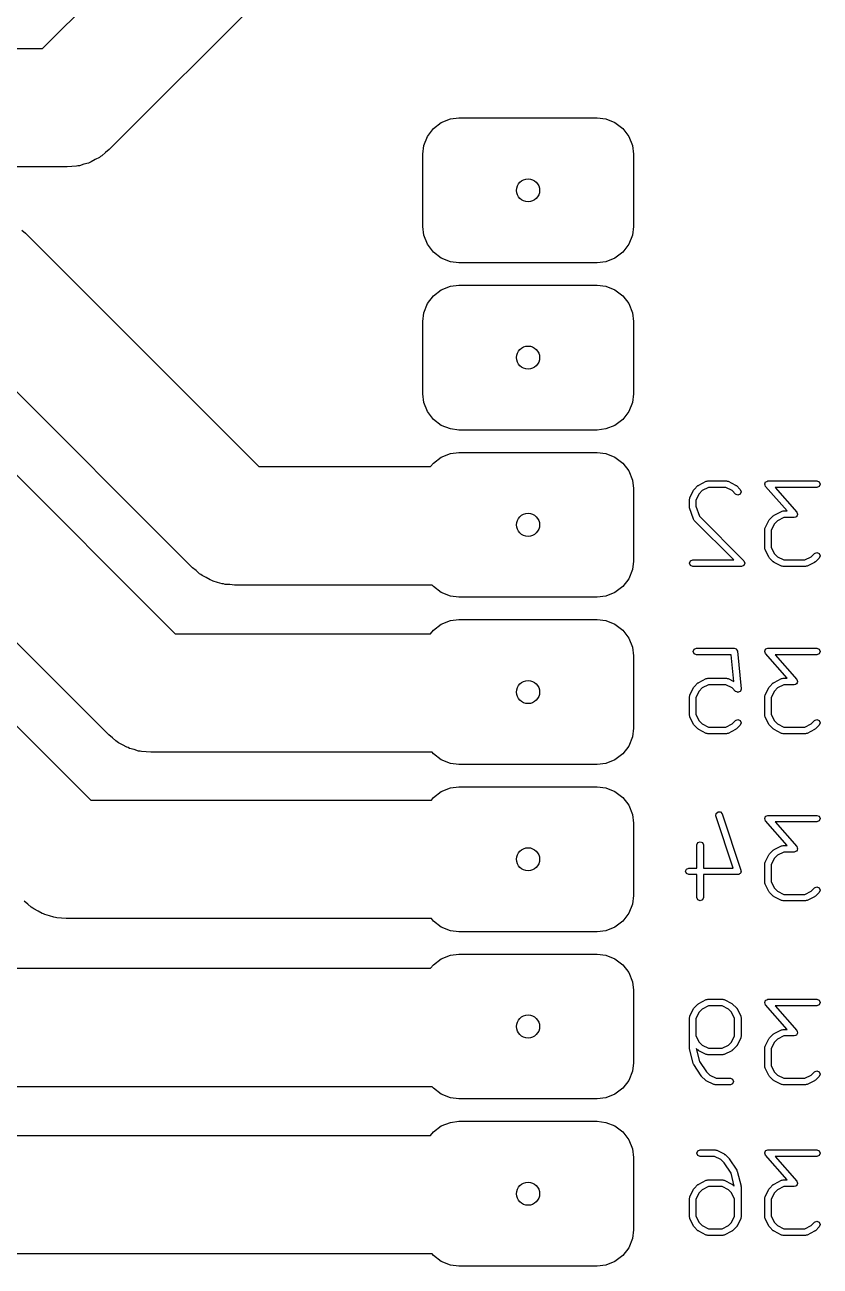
# Model space of a CAD drawing. Extents: x 3.77 to 7.14, y -5.39 to -1.99.
# Drawn here: x 6.625 to 7.1, y -4.018 to -3.275 of the extents above; entities that cross this region are included whole.
import ezdxf

# ---------------------------------------------------------------- set-up
doc = ezdxf.new("R2010")
doc.units = 0
doc.header["$MEASUREMENT"] = 0
doc.layers.add('BLACK', color=7, linetype='CONTINUOUS')

msp = doc.modelspace()

# ---------------------------------------------------------------- linework, layer by layer
at = {"layer": 'BLACK', "linetype": 'CONTINUOUS'}
for p, q in [((6.63532, -3.28957), (6.81825, -3.10664)), ((6.85798, -3.16713), (6.67505, -3.35005)), ((6.30781, -3.28957), (6.63532, -3.28957)), ((6.87364, -3.33388), (6.87913, -3.33172)), ((6.87913, -3.33172), (6.88425, -3.3311)), ((6.88425, -3.3311), (6.96693, -3.3311)), ((6.96693, -3.3311), (6.97206, -3.33172)), ((6.97206, -3.33172), (6.97754, -3.33388)), ((6.86538, -3.34214), (6.86894, -3.33744)), ((6.86894, -3.33744), (6.87364, -3.33388)), ((6.97754, -3.33388), (6.98224, -3.33744)), ((6.98224, -3.33744), (6.9858, -3.34214)), ((6.8626, -3.35276), (6.86321, -3.34763)), ((6.86321, -3.34763), (6.86538, -3.34214)), ((6.9858, -3.34214), (6.98797, -3.34763)), ((6.98797, -3.34763), (6.98858, -3.35276)), ((6.6693, -3.35472), (6.66682, -3.35598)), ((6.67002, -3.35413), (6.6693, -3.35472)), ((6.67083, -3.35367), (6.67002, -3.35413)), ((6.67289, -3.35181), (6.67083, -3.35367)), ((6.67505, -3.35005), (6.67289, -3.35181)), ((6.8626, -3.39606), (6.8626, -3.35276)), ((6.98858, -3.35276), (6.98858, -3.39606)), ((6.65, -3.36043), (6.30781, -3.36043)), ((6.65277, -3.36014), (6.65, -3.36043)), ((6.65554, -3.36), (6.65277, -3.36014)), ((6.65644, -3.35976), (6.65554, -3.36)), ((6.65737, -3.35966), (6.65644, -3.35976)), ((6.66001, -3.3588), (6.65737, -3.35966)), ((6.6627, -3.35808), (6.66001, -3.3588)), ((6.66353, -3.35766), (6.6627, -3.35808)), ((6.66441, -3.35737), (6.66353, -3.35766)), ((6.66682, -3.35598), (6.66441, -3.35737)), ((6.62289, -3.39819), (6.62505, -3.39995)), ((6.86321, -3.40119), (6.8626, -3.39606)), ((6.98858, -3.39606), (6.98797, -3.40119)), ((6.62505, -3.39995), (6.76468, -3.53957)), ((6.86538, -3.40668), (6.86321, -3.40119)), ((6.86894, -3.41137), (6.86538, -3.40668)), ((6.9858, -3.40668), (6.98224, -3.41137)), ((6.98797, -3.40119), (6.9858, -3.40668)), ((6.87364, -3.41494), (6.86894, -3.41137)), ((6.98224, -3.41137), (6.97754, -3.41494)), ((6.87913, -3.4171), (6.87364, -3.41494)), ((6.88425, -3.41772), (6.87913, -3.4171)), ((6.96693, -3.41772), (6.88425, -3.41772)), ((6.97206, -3.4171), (6.96693, -3.41772)), ((6.97754, -3.41494), (6.97206, -3.4171)), ((6.86894, -3.43744), (6.87364, -3.43388)), ((6.87364, -3.43388), (6.87913, -3.43172)), ((6.87913, -3.43172), (6.88425, -3.4311)), ((6.88425, -3.4311), (6.96693, -3.4311)), ((6.96693, -3.4311), (6.97206, -3.43172)), ((6.97206, -3.43172), (6.97754, -3.43388)), ((6.97754, -3.43388), (6.98224, -3.43744)), ((6.86321, -3.44763), (6.86538, -3.44214)), ((6.86538, -3.44214), (6.86894, -3.43744)), ((6.98224, -3.43744), (6.9858, -3.44214)), ((6.9858, -3.44214), (6.98797, -3.44763)), ((6.8626, -3.45276), (6.86321, -3.44763)), ((6.98797, -3.44763), (6.98858, -3.45276)), ((6.8626, -3.49606), (6.8626, -3.45276)), ((6.98858, -3.45276), (6.98858, -3.49606)), ((6.72495, -3.60005), (6.58532, -3.46043)), ((6.86321, -3.50119), (6.8626, -3.49606)), ((6.98858, -3.49606), (6.98797, -3.50119)), ((6.57505, -3.49995), (6.71468, -3.63957)), ((6.86538, -3.50668), (6.86321, -3.50119)), ((6.98797, -3.50119), (6.9858, -3.50668)), ((6.86894, -3.51137), (6.86538, -3.50668)), ((6.9858, -3.50668), (6.98224, -3.51137)), ((6.87364, -3.51494), (6.86894, -3.51137)), ((6.87913, -3.5171), (6.87364, -3.51494)), ((6.88425, -3.51772), (6.87913, -3.5171)), ((6.96693, -3.51772), (6.88425, -3.51772)), ((6.97206, -3.5171), (6.96693, -3.51772)), ((6.97754, -3.51494), (6.97206, -3.5171)), ((6.98224, -3.51137), (6.97754, -3.51494)), ((6.87364, -3.53388), (6.87913, -3.53172)), ((6.87913, -3.53172), (6.88425, -3.5311)), ((6.88425, -3.5311), (6.96693, -3.5311)), ((6.96693, -3.5311), (6.97206, -3.53172)), ((6.97206, -3.53172), (6.97754, -3.53388)), ((6.76468, -3.53957), (6.86733, -3.53957)), ((6.86733, -3.53957), (6.86894, -3.53744)), ((6.86894, -3.53744), (6.87364, -3.53388)), ((6.97754, -3.53388), (6.98224, -3.53744)), ((6.98224, -3.53744), (6.9858, -3.54214)), ((6.9858, -3.54214), (6.98797, -3.54763)), ((6.98797, -3.54763), (6.98858, -3.55276)), ((7.03258, -3.54832), (7.033, -3.54814)), ((7.033, -3.54814), (7.04425, -3.54814)), ((7.04425, -3.54814), (7.04468, -3.54832)), ((7.06836, -3.54841), (7.069, -3.54814)), ((7.069, -3.54814), (7.09825, -3.54814)), ((7.09825, -3.54814), (7.09964, -3.54872)), ((6.98858, -3.55276), (6.98858, -3.59606)), ((7.02224, -3.55823), (7.02449, -3.55373)), ((7.02449, -3.55373), (7.02474, -3.55352)), ((7.02474, -3.55352), (7.02486, -3.55322)), ((7.02486, -3.55322), (7.02711, -3.55097)), ((7.02711, -3.55097), (7.02741, -3.55085)), ((7.02741, -3.55085), (7.02762, -3.5506)), ((7.02762, -3.5506), (7.03212, -3.54835)), ((7.02967, -3.55398), (7.02787, -3.55578)), ((7.03347, -3.55208), (7.02967, -3.55398)), ((7.03212, -3.54835), (7.03258, -3.54832)), ((7.04379, -3.55208), (7.03347, -3.55208)), ((7.04759, -3.55398), (7.04379, -3.55208)), ((7.04468, -3.54832), (7.04513, -3.54835)), ((7.04513, -3.54835), (7.04963, -3.5506)), ((7.04961, -3.556), (7.04759, -3.55398)), ((7.04963, -3.5506), (7.04984, -3.55085)), ((7.04984, -3.55085), (7.05014, -3.55097)), ((7.05014, -3.55097), (7.05239, -3.55322)), ((7.05239, -3.55322), (7.05297, -3.55461)), ((7.05297, -3.55461), (7.05239, -3.556)), ((7.06703, -3.54998), (7.06734, -3.54936)), ((7.06706, -3.55005), (7.06703, -3.54998)), ((7.06703, -3.55011), (7.06706, -3.55005)), ((7.0673, -3.55075), (7.06703, -3.55011)), ((7.06752, -3.55141), (7.0673, -3.55075)), ((7.06734, -3.54936), (7.06761, -3.54872)), ((7.08041, -3.56614), (7.06752, -3.55141)), ((7.06761, -3.54872), (7.06767, -3.54869)), ((7.06767, -3.54869), (7.0677, -3.54863)), ((7.0677, -3.54863), (7.06836, -3.54841)), ((7.09825, -3.55208), (7.07334, -3.55208)), ((7.07334, -3.55208), (7.08623, -3.56681)), ((7.09964, -3.5515), (7.09825, -3.55208)), ((7.09964, -3.54872), (7.10021, -3.55011)), ((7.10021, -3.55011), (7.09964, -3.5515)), ((6.67495, -3.70005), (6.53532, -3.56043)), ((7.02204, -3.55911), (7.02221, -3.55869)), ((7.02204, -3.56361), (7.02204, -3.55911)), ((7.02221, -3.55869), (7.02224, -3.55823)), ((7.02787, -3.55578), (7.02597, -3.55958)), ((7.02597, -3.55958), (7.02597, -3.56329)), ((7.051, -3.55658), (7.04961, -3.556)), ((7.05239, -3.556), (7.051, -3.55658)), ((7.02216, -3.56391), (7.02204, -3.56361)), ((7.02214, -3.56423), (7.02216, -3.56391)), ((7.02439, -3.57098), (7.02214, -3.56423)), ((7.02597, -3.56329), (7.02797, -3.5693)), ((7.02797, -3.5693), (7.05464, -3.59596)), ((7.06986, -3.57122), (7.07211, -3.56897)), ((7.07211, -3.56897), (7.07241, -3.56884)), ((7.07241, -3.56884), (7.07262, -3.5686)), ((7.07262, -3.5686), (7.07712, -3.56635)), ((7.07846, -3.57008), (7.07466, -3.57198)), ((7.07712, -3.56635), (7.07757, -3.56632)), ((7.07757, -3.56632), (7.078, -3.56614)), ((7.078, -3.56614), (7.08041, -3.56614)), ((7.08475, -3.57008), (7.07846, -3.57008)), ((7.08539, -3.56981), (7.08475, -3.57008)), ((7.08604, -3.56959), (7.08539, -3.56981)), ((7.08607, -3.56953), (7.08604, -3.56959)), ((7.08614, -3.5695), (7.08607, -3.56953)), ((7.0864, -3.56886), (7.08614, -3.5695)), ((7.08623, -3.56681), (7.08645, -3.56747)), ((7.08671, -3.56824), (7.0864, -3.56886)), ((7.08645, -3.56747), (7.08672, -3.56811)), ((7.08672, -3.56811), (7.08669, -3.56817)), ((7.08669, -3.56817), (7.08671, -3.56824)), ((7.02469, -3.57133), (7.02439, -3.57098)), ((7.02486, -3.57175), (7.02469, -3.57133)), ((7.0485, -3.59539), (7.02486, -3.57175)), ((7.06703, -3.57711), (7.06721, -3.57669)), ((7.06703, -3.58836), (7.06703, -3.57711)), ((7.06721, -3.57669), (7.06724, -3.57623)), ((7.06724, -3.57623), (7.06949, -3.57173)), ((7.06949, -3.57173), (7.06973, -3.57152)), ((7.06973, -3.57152), (7.06986, -3.57122)), ((7.07287, -3.57378), (7.07097, -3.57757)), ((7.07097, -3.57757), (7.07097, -3.58789)), ((7.07466, -3.57198), (7.07287, -3.57378)), ((7.06721, -3.58878), (7.06703, -3.58836)), ((7.06724, -3.58924), (7.06721, -3.58878)), ((7.06949, -3.59374), (7.06724, -3.58924)), ((7.07097, -3.58789), (7.07287, -3.59169)), ((7.07287, -3.59169), (7.07466, -3.59349)), ((7.09483, -3.59349), (7.09685, -3.59147)), ((7.09685, -3.59147), (7.09825, -3.59089)), ((7.09825, -3.59089), (7.09964, -3.59147)), ((7.09964, -3.59147), (7.10021, -3.59286)), ((6.52505, -3.59995), (6.66409, -3.73898)), ((6.72711, -3.60181), (6.72495, -3.60005)), ((6.98858, -3.59606), (6.98797, -3.60119)), ((7.02204, -3.59736), (7.02261, -3.59596)), ((7.02261, -3.59875), (7.02204, -3.59736)), ((7.02261, -3.59596), (7.024, -3.59539)), ((7.024, -3.59933), (7.02261, -3.59875)), ((7.024, -3.59539), (7.0485, -3.59539)), ((7.05325, -3.59933), (7.024, -3.59933)), ((7.05464, -3.59875), (7.05325, -3.59933)), ((7.05464, -3.59596), (7.05522, -3.59736)), ((7.05522, -3.59736), (7.05464, -3.59875)), ((7.06973, -3.59395), (7.06949, -3.59374)), ((7.06986, -3.59425), (7.06973, -3.59395)), ((7.07211, -3.5965), (7.06986, -3.59425)), ((7.07241, -3.59662), (7.07211, -3.5965)), ((7.07262, -3.59687), (7.07241, -3.59662)), ((7.07712, -3.59912), (7.07262, -3.59687)), ((7.07466, -3.59349), (7.07846, -3.59539)), ((7.07757, -3.59915), (7.07712, -3.59912)), ((7.078, -3.59933), (7.07757, -3.59915)), ((7.0915, -3.59933), (7.078, -3.59933)), ((7.07846, -3.59539), (7.09103, -3.59539)), ((7.09103, -3.59539), (7.09483, -3.59349)), ((7.09192, -3.59915), (7.0915, -3.59933)), ((7.09238, -3.59912), (7.09192, -3.59915)), ((7.09688, -3.59687), (7.09238, -3.59912)), ((7.09709, -3.59662), (7.09688, -3.59687)), ((7.09739, -3.5965), (7.09709, -3.59662)), ((7.09964, -3.59425), (7.09739, -3.5965)), ((7.10021, -3.59286), (7.09964, -3.59425)), ((6.72917, -3.60367), (6.72711, -3.60181)), ((6.72998, -3.60413), (6.72917, -3.60367)), ((6.7307, -3.60472), (6.72998, -3.60413)), ((6.73318, -3.60598), (6.7307, -3.60472)), ((6.73559, -3.60737), (6.73318, -3.60598)), ((6.73647, -3.60766), (6.73559, -3.60737)), ((6.9858, -3.60668), (6.98224, -3.61137)), ((6.98797, -3.60119), (6.9858, -3.60668)), ((6.7373, -3.60808), (6.73647, -3.60766)), ((6.73999, -3.6088), (6.7373, -3.60808)), ((6.74263, -3.60966), (6.73999, -3.6088)), ((6.74356, -3.60976), (6.74263, -3.60966)), ((6.74446, -3.61), (6.74356, -3.60976)), ((6.74723, -3.61014), (6.74446, -3.61)), ((6.75, -3.61043), (6.74723, -3.61014)), ((6.86823, -3.61043), (6.75, -3.61043)), ((6.86894, -3.61137), (6.86823, -3.61043)), ((6.87364, -3.61494), (6.86894, -3.61137)), ((6.87913, -3.6171), (6.87364, -3.61494)), ((6.97754, -3.61494), (6.97206, -3.6171)), ((6.98224, -3.61137), (6.97754, -3.61494)), ((6.88425, -3.61772), (6.87913, -3.6171)), ((6.96693, -3.61772), (6.88425, -3.61772)), ((6.97206, -3.6171), (6.96693, -3.61772)), ((6.86894, -3.63744), (6.87364, -3.63388)), ((6.87364, -3.63388), (6.87913, -3.63172)), ((6.87913, -3.63172), (6.88425, -3.6311)), ((6.88425, -3.6311), (6.96693, -3.6311)), ((6.96693, -3.6311), (6.97206, -3.63172)), ((6.97206, -3.63172), (6.97754, -3.63388)), ((6.97754, -3.63388), (6.98224, -3.63744)), ((6.71468, -3.63957), (6.86733, -3.63957)), ((6.86733, -3.63957), (6.86894, -3.63744)), ((6.98224, -3.63744), (6.9858, -3.64214)), ((6.9858, -3.64214), (6.98797, -3.64763)), ((6.98797, -3.64763), (6.98858, -3.65276)), ((7.02429, -3.65011), (7.02486, -3.64872)), ((7.02486, -3.6515), (7.02429, -3.65011)), ((7.02486, -3.64872), (7.02625, -3.64814)), ((7.02625, -3.65208), (7.02486, -3.6515)), ((7.02625, -3.64814), (7.04875, -3.64814)), ((7.04697, -3.65208), (7.02625, -3.65208)), ((7.04857, -3.66807), (7.04697, -3.65208)), ((7.04875, -3.64814), (7.04936, -3.6484)), ((7.04936, -3.6484), (7.05, -3.64859)), ((7.05, -3.64859), (7.05005, -3.64868)), ((7.05005, -3.64868), (7.05014, -3.64872)), ((7.05014, -3.64872), (7.0504, -3.64933)), ((7.0504, -3.64933), (7.05071, -3.64992)), ((7.05071, -3.64992), (7.05296, -3.67241)), ((7.06703, -3.64998), (7.06734, -3.64936)), ((7.06706, -3.65005), (7.06703, -3.64998)), ((7.06703, -3.65011), (7.06706, -3.65005)), ((7.0673, -3.65075), (7.06703, -3.65011)), ((7.06752, -3.65141), (7.0673, -3.65075)), ((7.06734, -3.64936), (7.06761, -3.64872)), ((7.08041, -3.66614), (7.06752, -3.65141)), ((7.06761, -3.64872), (7.06767, -3.64869)), ((7.06767, -3.64869), (7.0677, -3.64863)), ((7.0677, -3.64863), (7.06836, -3.64841)), ((7.06836, -3.64841), (7.069, -3.64814)), ((7.069, -3.64814), (7.09825, -3.64814)), ((7.09825, -3.65208), (7.07334, -3.65208)), ((7.07334, -3.65208), (7.08623, -3.66681)), ((7.09825, -3.64814), (7.09964, -3.64872)), ((7.09964, -3.6515), (7.09825, -3.65208)), ((7.09964, -3.64872), (7.10021, -3.65011)), ((7.10021, -3.65011), (7.09964, -3.6515)), ((6.98858, -3.65276), (6.98858, -3.69606)), ((7.02762, -3.6686), (7.03212, -3.66635)), ((7.03212, -3.66635), (7.03258, -3.66632)), ((7.03258, -3.66632), (7.033, -3.66614)), ((7.033, -3.66614), (7.04425, -3.66614)), ((7.04425, -3.66614), (7.04468, -3.66632)), ((7.04468, -3.66632), (7.04513, -3.66635)), ((7.04513, -3.66635), (7.04857, -3.66807)), ((7.07262, -3.6686), (7.07712, -3.66635)), ((7.07712, -3.66635), (7.07757, -3.66632)), ((7.07757, -3.66632), (7.078, -3.66614)), ((7.078, -3.66614), (7.08041, -3.66614)), ((7.08623, -3.66681), (7.08645, -3.66747)), ((7.02224, -3.67623), (7.02449, -3.67173)), ((7.02449, -3.67173), (7.02474, -3.67152)), ((7.02474, -3.67152), (7.02486, -3.67122)), ((7.02486, -3.67122), (7.02711, -3.66897)), ((7.02787, -3.67378), (7.02597, -3.67757)), ((7.02711, -3.66897), (7.02741, -3.66884)), ((7.02741, -3.66884), (7.02762, -3.6686)), ((7.02967, -3.67198), (7.02787, -3.67378)), ((7.03347, -3.67008), (7.02967, -3.67198)), ((7.04379, -3.67008), (7.03347, -3.67008)), ((7.04759, -3.67198), (7.04379, -3.67008)), ((7.04961, -3.674), (7.04759, -3.67198)), ((7.04971, -3.67404), (7.04961, -3.674)), ((7.04975, -3.67413), (7.04971, -3.67404)), ((7.05039, -3.67432), (7.04975, -3.67413)), ((7.051, -3.67458), (7.05039, -3.67432)), ((7.05178, -3.67426), (7.0512, -3.67457)), ((7.05239, -3.674), (7.05178, -3.67426)), ((7.05243, -3.67391), (7.05239, -3.674)), ((7.05252, -3.67386), (7.05243, -3.67391)), ((7.05272, -3.67322), (7.05252, -3.67386)), ((7.05297, -3.67261), (7.05272, -3.67322)), ((7.05296, -3.67241), (7.05293, -3.67251)), ((7.05293, -3.67251), (7.05297, -3.67261)), ((7.06724, -3.67623), (7.06949, -3.67173)), ((7.06949, -3.67173), (7.06973, -3.67152)), ((7.06973, -3.67152), (7.06986, -3.67122)), ((7.06986, -3.67122), (7.07211, -3.66897)), ((7.07287, -3.67378), (7.07097, -3.67757)), ((7.07211, -3.66897), (7.07241, -3.66884)), ((7.07241, -3.66884), (7.07262, -3.6686)), ((7.07466, -3.67198), (7.07287, -3.67378)), ((7.07846, -3.67008), (7.07466, -3.67198)), ((7.08475, -3.67008), (7.07846, -3.67008)), ((7.08539, -3.66981), (7.08475, -3.67008)), ((7.08604, -3.66959), (7.08539, -3.66981)), ((7.08607, -3.66953), (7.08604, -3.66959)), ((7.08614, -3.6695), (7.08607, -3.66953)), ((7.0864, -3.66886), (7.08614, -3.6695)), ((7.08671, -3.66824), (7.0864, -3.66886)), ((7.08645, -3.66747), (7.08672, -3.66811)), ((7.08672, -3.66811), (7.08669, -3.66817)), ((7.08669, -3.66817), (7.08671, -3.66824)), ((7.02204, -3.67711), (7.02221, -3.67669)), ((7.02204, -3.68836), (7.02204, -3.67711)), ((7.02221, -3.67669), (7.02224, -3.67623)), ((7.02597, -3.67757), (7.02597, -3.68789)), ((7.0511, -3.67454), (7.051, -3.67458)), ((7.0512, -3.67457), (7.0511, -3.67454)), ((7.06703, -3.67711), (7.06721, -3.67669)), ((7.06703, -3.68836), (7.06703, -3.67711)), ((7.06721, -3.67669), (7.06724, -3.67623)), ((7.07097, -3.67757), (7.07097, -3.68789)), ((7.02221, -3.68878), (7.02204, -3.68836)), ((7.02224, -3.68924), (7.02221, -3.68878)), ((7.02597, -3.68789), (7.02787, -3.69169)), ((7.06721, -3.68878), (7.06703, -3.68836)), ((7.06724, -3.68924), (7.06721, -3.68878)), ((7.07097, -3.68789), (7.07287, -3.69169)), ((6.98858, -3.69606), (6.98797, -3.70119)), ((7.02449, -3.69374), (7.02224, -3.68924)), ((7.02474, -3.69395), (7.02449, -3.69374)), ((7.02486, -3.69425), (7.02474, -3.69395)), ((7.02711, -3.6965), (7.02486, -3.69425)), ((7.02741, -3.69662), (7.02711, -3.6965)), ((7.02762, -3.69687), (7.02741, -3.69662)), ((7.02787, -3.69169), (7.02967, -3.69349)), ((7.02967, -3.69349), (7.03347, -3.69539)), ((7.03347, -3.69539), (7.04379, -3.69539)), ((7.04379, -3.69539), (7.04759, -3.69349)), ((7.04759, -3.69349), (7.04961, -3.69147)), ((7.04961, -3.69147), (7.051, -3.69089)), ((7.04984, -3.69662), (7.04963, -3.69687)), ((7.05014, -3.6965), (7.04984, -3.69662)), ((7.05239, -3.69425), (7.05014, -3.6965)), ((7.051, -3.69089), (7.05239, -3.69147)), ((7.05239, -3.69147), (7.05297, -3.69286)), ((7.05297, -3.69286), (7.05239, -3.69425)), ((7.06949, -3.69374), (7.06724, -3.68924)), ((7.06973, -3.69395), (7.06949, -3.69374)), ((7.06986, -3.69425), (7.06973, -3.69395)), ((7.07211, -3.6965), (7.06986, -3.69425)), ((7.07241, -3.69662), (7.07211, -3.6965)), ((7.07262, -3.69687), (7.07241, -3.69662)), ((7.07287, -3.69169), (7.07466, -3.69349)), ((7.07466, -3.69349), (7.07846, -3.69539)), ((7.07846, -3.69539), (7.09103, -3.69539)), ((7.09103, -3.69539), (7.09483, -3.69349)), ((7.09483, -3.69349), (7.09685, -3.69147)), ((7.09685, -3.69147), (7.09825, -3.69089)), ((7.09709, -3.69662), (7.09688, -3.69687)), ((7.09739, -3.6965), (7.09709, -3.69662)), ((7.09964, -3.69425), (7.09739, -3.6965)), ((7.09825, -3.69089), (7.09964, -3.69147)), ((7.09964, -3.69147), (7.10021, -3.69286)), ((7.10021, -3.69286), (7.09964, -3.69425)), ((6.67711, -3.70181), (6.67495, -3.70005)), ((6.67917, -3.70367), (6.67711, -3.70181)), ((6.67998, -3.70413), (6.67917, -3.70367)), ((6.98797, -3.70119), (6.9858, -3.70668)), ((7.03212, -3.69912), (7.02762, -3.69687)), ((7.03258, -3.69915), (7.03212, -3.69912)), ((7.033, -3.69933), (7.03258, -3.69915)), ((7.04425, -3.69933), (7.033, -3.69933)), ((7.04468, -3.69915), (7.04425, -3.69933)), ((7.04513, -3.69912), (7.04468, -3.69915)), ((7.04963, -3.69687), (7.04513, -3.69912)), ((7.07712, -3.69912), (7.07262, -3.69687)), ((7.07757, -3.69915), (7.07712, -3.69912)), ((7.078, -3.69933), (7.07757, -3.69915)), ((7.0915, -3.69933), (7.078, -3.69933)), ((7.09192, -3.69915), (7.0915, -3.69933)), ((7.09238, -3.69912), (7.09192, -3.69915)), ((7.09688, -3.69687), (7.09238, -3.69912)), ((6.6807, -3.70472), (6.67998, -3.70413)), ((6.68318, -3.70598), (6.6807, -3.70472)), ((6.68559, -3.70737), (6.68318, -3.70598)), ((6.68647, -3.70766), (6.68559, -3.70737)), ((6.6873, -3.70808), (6.68647, -3.70766)), ((6.68999, -3.7088), (6.6873, -3.70808)), ((6.69263, -3.70966), (6.68999, -3.7088)), ((6.69356, -3.70976), (6.69263, -3.70966)), ((6.69446, -3.71), (6.69356, -3.70976)), ((6.69723, -3.71014), (6.69446, -3.71)), ((6.7, -3.71043), (6.69723, -3.71014)), ((6.86823, -3.71043), (6.7, -3.71043)), ((6.86894, -3.71137), (6.86823, -3.71043)), ((6.87364, -3.71494), (6.86894, -3.71137)), ((6.98224, -3.71137), (6.97754, -3.71494)), ((6.9858, -3.70668), (6.98224, -3.71137)), ((6.87913, -3.7171), (6.87364, -3.71494)), ((6.88425, -3.71772), (6.87913, -3.7171)), ((6.96693, -3.71772), (6.88425, -3.71772)), ((6.97206, -3.7171), (6.96693, -3.71772)), ((6.97754, -3.71494), (6.97206, -3.7171)), ((6.87364, -3.73388), (6.87913, -3.73172)), ((6.87913, -3.73172), (6.88425, -3.7311)), ((6.88425, -3.7311), (6.96693, -3.7311)), ((6.96693, -3.7311), (6.97206, -3.73172)), ((6.97206, -3.73172), (6.97754, -3.73388)), ((6.66409, -3.73898), (6.86778, -3.73898)), ((6.86778, -3.73898), (6.86894, -3.73744)), ((6.86894, -3.73744), (6.87364, -3.73388)), ((6.97754, -3.73388), (6.98224, -3.73744)), ((6.98224, -3.73744), (6.9858, -3.74214)), ((6.9858, -3.74214), (6.98797, -3.74763)), ((6.98797, -3.74763), (6.98858, -3.75276)), ((7.03789, -3.74849), (7.03799, -3.74698)), ((7.04827, -3.77964), (7.03789, -3.74849)), ((7.03799, -3.74698), (7.03913, -3.746)), ((7.03913, -3.746), (7.04063, -3.7461)), ((7.04063, -3.7461), (7.04162, -3.74724)), ((7.04162, -3.74724), (7.05287, -3.78099)), ((7.0677, -3.74863), (7.06836, -3.74841)), ((7.06836, -3.74841), (7.069, -3.74814)), ((7.069, -3.74814), (7.09825, -3.74814)), ((7.09825, -3.74814), (7.09964, -3.74872)), ((6.98858, -3.75276), (6.98858, -3.79606)), ((7.06703, -3.74998), (7.06734, -3.74936)), ((7.06706, -3.75005), (7.06703, -3.74998)), ((7.06703, -3.75011), (7.06706, -3.75005)), ((7.0673, -3.75075), (7.06703, -3.75011)), ((7.06752, -3.75141), (7.0673, -3.75075)), ((7.06734, -3.74936), (7.06761, -3.74872)), ((7.08041, -3.76614), (7.06752, -3.75141)), ((7.06761, -3.74872), (7.06767, -3.74869)), ((7.06767, -3.74869), (7.0677, -3.74863)), ((7.09825, -3.75208), (7.07334, -3.75208)), ((7.07334, -3.75208), (7.08623, -3.76681)), ((7.09964, -3.7515), (7.09825, -3.75208)), ((7.09964, -3.74872), (7.10021, -3.75011)), ((7.10021, -3.75011), (7.09964, -3.7515)), ((7.02654, -3.76586), (7.02711, -3.76447)), ((7.02654, -3.77964), (7.02654, -3.76586)), ((7.02711, -3.76447), (7.0285, -3.76389)), ((7.0285, -3.76389), (7.0299, -3.76447)), ((7.0299, -3.76447), (7.03047, -3.76586)), ((7.03047, -3.76586), (7.03047, -3.77964)), ((7.06986, -3.77122), (7.07211, -3.76897)), ((7.07211, -3.76897), (7.07241, -3.76884)), ((7.07241, -3.76884), (7.07262, -3.7686)), ((7.07262, -3.7686), (7.07712, -3.76635)), ((7.07846, -3.77008), (7.07466, -3.77198)), ((7.07712, -3.76635), (7.07757, -3.76632)), ((7.07757, -3.76632), (7.078, -3.76614)), ((7.078, -3.76614), (7.08041, -3.76614)), ((7.08475, -3.77008), (7.07846, -3.77008)), ((7.08539, -3.76981), (7.08475, -3.77008)), ((7.08604, -3.76959), (7.08539, -3.76981)), ((7.08607, -3.76953), (7.08604, -3.76959)), ((7.08614, -3.7695), (7.08607, -3.76953)), ((7.0864, -3.76886), (7.08614, -3.7695)), ((7.08623, -3.76681), (7.08645, -3.76747)), ((7.08671, -3.76824), (7.0864, -3.76886)), ((7.08645, -3.76747), (7.08672, -3.76811)), ((7.08672, -3.76811), (7.08669, -3.76817)), ((7.08669, -3.76817), (7.08671, -3.76824)), ((7.06703, -3.77711), (7.06721, -3.77669)), ((7.06703, -3.78836), (7.06703, -3.77711)), ((7.06721, -3.77669), (7.06724, -3.77623)), ((7.06724, -3.77623), (7.06949, -3.77173)), ((7.06949, -3.77173), (7.06973, -3.77152)), ((7.06973, -3.77152), (7.06986, -3.77122)), ((7.07287, -3.77378), (7.07097, -3.77757)), ((7.07097, -3.77757), (7.07097, -3.78789)), ((7.07466, -3.77198), (7.07287, -3.77378)), ((7.01979, -3.78161), (7.02036, -3.78022)), ((7.02036, -3.783), (7.01979, -3.78161)), ((7.02036, -3.78022), (7.02175, -3.77964)), ((7.02175, -3.78358), (7.02036, -3.783)), ((7.02175, -3.77964), (7.02654, -3.77964)), ((7.02654, -3.78358), (7.02175, -3.78358)), ((7.02654, -3.79736), (7.02654, -3.78358)), ((7.03047, -3.77964), (7.04827, -3.77964)), ((7.051, -3.78358), (7.03047, -3.78358)), ((7.03047, -3.78358), (7.03047, -3.79736)), ((7.0513, -3.78345), (7.051, -3.78358)), ((7.05162, -3.78348), (7.0513, -3.78345)), ((7.05197, -3.78318), (7.05162, -3.78348)), ((7.05239, -3.783), (7.05197, -3.78318)), ((7.05252, -3.7827), (7.05239, -3.783)), ((7.05276, -3.78249), (7.05252, -3.7827)), ((7.05279, -3.78203), (7.05276, -3.78249)), ((7.05297, -3.78161), (7.05279, -3.78203)), ((7.05287, -3.78099), (7.05285, -3.78131)), ((7.05285, -3.78131), (7.05297, -3.78161)), ((7.06721, -3.78878), (7.06703, -3.78836)), ((7.06724, -3.78924), (7.06721, -3.78878)), ((7.06949, -3.79374), (7.06724, -3.78924)), ((7.07097, -3.78789), (7.07287, -3.79169)), ((7.07287, -3.79169), (7.07466, -3.79349)), ((7.09483, -3.79349), (7.09685, -3.79147)), ((7.09685, -3.79147), (7.09825, -3.79089)), ((7.09825, -3.79089), (7.09964, -3.79147)), ((7.09964, -3.79147), (7.10021, -3.79286)), ((7.10021, -3.79286), (7.09964, -3.79425)), ((6.62652, -3.80121), (6.62435, -3.79946)), ((6.98858, -3.79606), (6.98797, -3.80119)), ((7.02711, -3.79875), (7.02654, -3.79736)), ((7.0285, -3.79933), (7.02711, -3.79875)), ((7.0299, -3.79875), (7.0285, -3.79933)), ((7.03047, -3.79736), (7.0299, -3.79875)), ((7.06973, -3.79395), (7.06949, -3.79374)), ((7.06986, -3.79425), (7.06973, -3.79395)), ((7.07211, -3.7965), (7.06986, -3.79425)), ((7.07241, -3.79662), (7.07211, -3.7965)), ((7.07262, -3.79687), (7.07241, -3.79662)), ((7.07712, -3.79912), (7.07262, -3.79687)), ((7.07466, -3.79349), (7.07846, -3.79539)), ((7.07757, -3.79915), (7.07712, -3.79912)), ((7.078, -3.79933), (7.07757, -3.79915)), ((7.0915, -3.79933), (7.078, -3.79933)), ((7.07846, -3.79539), (7.09103, -3.79539)), ((7.09103, -3.79539), (7.09483, -3.79349)), ((7.09192, -3.79915), (7.0915, -3.79933)), ((7.09238, -3.79912), (7.09192, -3.79915)), ((7.09688, -3.79687), (7.09238, -3.79912)), ((7.09709, -3.79662), (7.09688, -3.79687)), ((7.09739, -3.7965), (7.09709, -3.79662)), ((7.09964, -3.79425), (7.09739, -3.7965)), ((6.62858, -3.80308), (6.62652, -3.80121)), ((6.62939, -3.80354), (6.62858, -3.80308)), ((6.63011, -3.80413), (6.62939, -3.80354)), ((6.63259, -3.80539), (6.63011, -3.80413)), ((6.635, -3.80678), (6.63259, -3.80539)), ((6.63588, -3.80707), (6.635, -3.80678)), ((6.63671, -3.80749), (6.63588, -3.80707)), ((6.6394, -3.80821), (6.63671, -3.80749)), ((6.9858, -3.80668), (6.98224, -3.81137)), ((6.98797, -3.80119), (6.9858, -3.80668)), ((6.64204, -3.80907), (6.6394, -3.80821)), ((6.64297, -3.80917), (6.64204, -3.80907)), ((6.64387, -3.80941), (6.64297, -3.80917)), ((6.64664, -3.80955), (6.64387, -3.80941)), ((6.64941, -3.80984), (6.64664, -3.80955)), ((6.86778, -3.80984), (6.64941, -3.80984)), ((6.86894, -3.81137), (6.86778, -3.80984)), ((6.87364, -3.81494), (6.86894, -3.81137)), ((6.87913, -3.8171), (6.87364, -3.81494)), ((6.97754, -3.81494), (6.97206, -3.8171)), ((6.98224, -3.81137), (6.97754, -3.81494)), ((6.88425, -3.81772), (6.87913, -3.8171)), ((6.96693, -3.81772), (6.88425, -3.81772)), ((6.97206, -3.8171), (6.96693, -3.81772)), ((6.86733, -3.83957), (6.86894, -3.83744)), ((6.86894, -3.83744), (6.87364, -3.83388)), ((6.87364, -3.83388), (6.87913, -3.83172)), ((6.87913, -3.83172), (6.88425, -3.8311)), ((6.88425, -3.8311), (6.96693, -3.8311)), ((6.96693, -3.8311), (6.97206, -3.83172)), ((6.97206, -3.83172), (6.97754, -3.83388)), ((6.97754, -3.83388), (6.98224, -3.83744)), ((6.98224, -3.83744), (6.9858, -3.84214)), ((6.61468, -3.83957), (6.86733, -3.83957)), ((6.9858, -3.84214), (6.98797, -3.84763)), ((6.98797, -3.84763), (6.98858, -3.85276)), ((6.98858, -3.85276), (6.98858, -3.89606)), ((7.02762, -3.8606), (7.03212, -3.85835)), ((7.03212, -3.85835), (7.03258, -3.85832)), ((7.03258, -3.85832), (7.033, -3.85814)), ((7.033, -3.85814), (7.042, -3.85814)), ((7.042, -3.85814), (7.04243, -3.85832)), ((7.04243, -3.85832), (7.04288, -3.85835)), ((7.04288, -3.85835), (7.04738, -3.8606)), ((7.06703, -3.85998), (7.06734, -3.85936)), ((7.06734, -3.85936), (7.06761, -3.85872)), ((7.06761, -3.85872), (7.06767, -3.85869)), ((7.06767, -3.85869), (7.0677, -3.85863)), ((7.0677, -3.85863), (7.06836, -3.85841)), ((7.06836, -3.85841), (7.069, -3.85814)), ((7.069, -3.85814), (7.09825, -3.85814)), ((7.09825, -3.85814), (7.09964, -3.85872)), ((7.09964, -3.85872), (7.10021, -3.86011)), ((7.02224, -3.86823), (7.02449, -3.86373)), ((7.02449, -3.86373), (7.02474, -3.86352)), ((7.02474, -3.86352), (7.02486, -3.86322)), ((7.02486, -3.86322), (7.02711, -3.86097)), ((7.02787, -3.86578), (7.02597, -3.86958)), ((7.02711, -3.86097), (7.02741, -3.86085)), ((7.02741, -3.86085), (7.02762, -3.8606)), ((7.02967, -3.86398), (7.02787, -3.86578)), ((7.03347, -3.86208), (7.02967, -3.86398)), ((7.04154, -3.86208), (7.03347, -3.86208)), ((7.04534, -3.86398), (7.04154, -3.86208)), ((7.04713, -3.86578), (7.04534, -3.86398)), ((7.04903, -3.86958), (7.04713, -3.86578)), ((7.04738, -3.8606), (7.04759, -3.86085)), ((7.04759, -3.86085), (7.04789, -3.86097)), ((7.04789, -3.86097), (7.05014, -3.86322)), ((7.05014, -3.86322), (7.05027, -3.86352)), ((7.05027, -3.86352), (7.05051, -3.86373)), ((7.05051, -3.86373), (7.05276, -3.86823)), ((7.06706, -3.86005), (7.06703, -3.85998)), ((7.06703, -3.86011), (7.06706, -3.86005)), ((7.0673, -3.86075), (7.06703, -3.86011)), ((7.06752, -3.86141), (7.0673, -3.86075)), ((7.08041, -3.87614), (7.06752, -3.86141)), ((7.09825, -3.86208), (7.07334, -3.86208)), ((7.07334, -3.86208), (7.08623, -3.87681)), ((7.09964, -3.8615), (7.09825, -3.86208)), ((7.10021, -3.86011), (7.09964, -3.8615)), ((7.02204, -3.86911), (7.02221, -3.86869)), ((7.02204, -3.88711), (7.02204, -3.86911)), ((7.02221, -3.86869), (7.02224, -3.86823)), ((7.02597, -3.86958), (7.02597, -3.8799)), ((7.04903, -3.8799), (7.04903, -3.86958)), ((7.05276, -3.86823), (7.05279, -3.86869)), ((7.05279, -3.86869), (7.05297, -3.86911)), ((7.05297, -3.86911), (7.05297, -3.88036)), ((7.02597, -3.8799), (7.02787, -3.88369)), ((7.04713, -3.88369), (7.04903, -3.8799)), ((7.05276, -3.88124), (7.05051, -3.88574)), ((7.05279, -3.88078), (7.05276, -3.88124)), ((7.05297, -3.88036), (7.05279, -3.88078)), ((7.06724, -3.88623), (7.06949, -3.88173)), ((7.06949, -3.88173), (7.06973, -3.88152)), ((7.06973, -3.88152), (7.06986, -3.88122)), ((7.06986, -3.88122), (7.07211, -3.87897)), ((7.07211, -3.87897), (7.07241, -3.87884)), ((7.07241, -3.87884), (7.07262, -3.8786)), ((7.07262, -3.8786), (7.07712, -3.87635)), ((7.07466, -3.88198), (7.07287, -3.88378)), ((7.07846, -3.88008), (7.07466, -3.88198)), ((7.07712, -3.87635), (7.07757, -3.87632)), ((7.07757, -3.87632), (7.078, -3.87614)), ((7.078, -3.87614), (7.08041, -3.87614)), ((7.08475, -3.88008), (7.07846, -3.88008)), ((7.08539, -3.87981), (7.08475, -3.88008)), ((7.08604, -3.87959), (7.08539, -3.87981)), ((7.08607, -3.87953), (7.08604, -3.87959)), ((7.08614, -3.8795), (7.08607, -3.87953)), ((7.0864, -3.87886), (7.08614, -3.8795)), ((7.08623, -3.87681), (7.08645, -3.87747)), ((7.08671, -3.87824), (7.0864, -3.87886)), ((7.08645, -3.87747), (7.08672, -3.87811)), ((7.08672, -3.87811), (7.08669, -3.87817)), ((7.08669, -3.87817), (7.08671, -3.87824)), ((7.02213, -3.88734), (7.02204, -3.88711)), ((7.02209, -3.88759), (7.02213, -3.88734)), ((7.02434, -3.89659), (7.02209, -3.88759)), ((7.02711, -3.8885), (7.02614, -3.88753)), ((7.02614, -3.88753), (7.02808, -3.8953)), ((7.02741, -3.88862), (7.02711, -3.8885)), ((7.02762, -3.88887), (7.02741, -3.88862)), ((7.03212, -3.89112), (7.02762, -3.88887)), ((7.02787, -3.88369), (7.02967, -3.88549)), ((7.02967, -3.88549), (7.03347, -3.88739)), ((7.03347, -3.88739), (7.04154, -3.88739)), ((7.04154, -3.88739), (7.04534, -3.88549)), ((7.04738, -3.88887), (7.04288, -3.89112)), ((7.04534, -3.88549), (7.04713, -3.88369)), ((7.04759, -3.88862), (7.04738, -3.88887)), ((7.04789, -3.8885), (7.04759, -3.88862)), ((7.05014, -3.88625), (7.04789, -3.8885)), ((7.05027, -3.88595), (7.05014, -3.88625)), ((7.05051, -3.88574), (7.05027, -3.88595)), ((7.06703, -3.88711), (7.06721, -3.88669)), ((7.06703, -3.89836), (7.06703, -3.88711)), ((7.06721, -3.88669), (7.06724, -3.88623)), ((7.07287, -3.88378), (7.07097, -3.88757)), ((7.07097, -3.88757), (7.07097, -3.89789)), ((6.98858, -3.89606), (6.98797, -3.90119)), ((7.02455, -3.89686), (7.02434, -3.89659)), ((7.02462, -3.8972), (7.02455, -3.89686)), ((7.02808, -3.8953), (7.03228, -3.9016)), ((7.03258, -3.89115), (7.03212, -3.89112)), ((7.033, -3.89133), (7.03258, -3.89115)), ((7.042, -3.89133), (7.033, -3.89133)), ((7.04243, -3.89115), (7.042, -3.89133)), ((7.04288, -3.89112), (7.04243, -3.89115)), ((6.98797, -3.90119), (6.9858, -3.90668)), ((7.02912, -3.90395), (7.02462, -3.8972)), ((7.02928, -3.90406), (7.02912, -3.90395)), ((7.02936, -3.90425), (7.02928, -3.90406)), ((7.03161, -3.9065), (7.02936, -3.90425)), ((7.03228, -3.9016), (7.03417, -3.90349)), ((7.03417, -3.90349), (7.03797, -3.90539)), ((7.06721, -3.89878), (7.06703, -3.89836)), ((7.06724, -3.89924), (7.06721, -3.89878)), ((7.06949, -3.90374), (7.06724, -3.89924)), ((7.06973, -3.90395), (7.06949, -3.90374)), ((7.06986, -3.90425), (7.06973, -3.90395)), ((7.07211, -3.9065), (7.06986, -3.90425)), ((7.07097, -3.89789), (7.07287, -3.90169)), ((7.07287, -3.90169), (7.07466, -3.90349)), ((7.07466, -3.90349), (7.07846, -3.90539)), ((7.09103, -3.90539), (7.09483, -3.90349)), ((7.09483, -3.90349), (7.09685, -3.90147)), ((7.09685, -3.90147), (7.09825, -3.90089)), ((7.09964, -3.90425), (7.09739, -3.9065)), ((7.09825, -3.90089), (7.09964, -3.90147)), ((7.09964, -3.90147), (7.10021, -3.90286)), ((7.10021, -3.90286), (7.09964, -3.90425)), ((6.86823, -3.91043), (6.6, -3.91043)), ((6.86894, -3.91137), (6.86823, -3.91043)), ((6.87364, -3.91494), (6.86894, -3.91137)), ((6.98224, -3.91137), (6.97754, -3.91494)), ((6.9858, -3.90668), (6.98224, -3.91137)), ((7.03191, -3.90662), (7.03161, -3.9065)), ((7.03212, -3.90687), (7.03191, -3.90662)), ((7.03662, -3.90912), (7.03212, -3.90687)), ((7.03708, -3.90915), (7.03662, -3.90912)), ((7.0375, -3.90933), (7.03708, -3.90915)), ((7.0465, -3.90933), (7.0375, -3.90933)), ((7.03797, -3.90539), (7.0465, -3.90539)), ((7.0465, -3.90539), (7.04789, -3.90596)), ((7.04789, -3.90875), (7.0465, -3.90933)), ((7.04789, -3.90596), (7.04847, -3.90736)), ((7.04847, -3.90736), (7.04789, -3.90875)), ((7.07241, -3.90662), (7.07211, -3.9065)), ((7.07262, -3.90687), (7.07241, -3.90662)), ((7.07712, -3.90912), (7.07262, -3.90687)), ((7.07757, -3.90915), (7.07712, -3.90912)), ((7.078, -3.90933), (7.07757, -3.90915)), ((7.0915, -3.90933), (7.078, -3.90933)), ((7.07846, -3.90539), (7.09103, -3.90539)), ((7.09192, -3.90915), (7.0915, -3.90933)), ((7.09238, -3.90912), (7.09192, -3.90915)), ((7.09688, -3.90687), (7.09238, -3.90912)), ((7.09709, -3.90662), (7.09688, -3.90687)), ((7.09739, -3.9065), (7.09709, -3.90662)), ((6.87913, -3.9171), (6.87364, -3.91494)), ((6.88425, -3.91772), (6.87913, -3.9171)), ((6.96693, -3.91772), (6.88425, -3.91772)), ((6.97206, -3.9171), (6.96693, -3.91772)), ((6.97754, -3.91494), (6.97206, -3.9171)), ((6.86894, -3.93744), (6.87364, -3.93388)), ((6.87364, -3.93388), (6.87913, -3.93172)), ((6.87913, -3.93172), (6.88425, -3.9311)), ((6.88425, -3.9311), (6.96693, -3.9311)), ((6.96693, -3.9311), (6.97206, -3.93172)), ((6.97206, -3.93172), (6.97754, -3.93388)), ((6.97754, -3.93388), (6.98224, -3.93744)), ((6.56468, -3.93957), (6.86733, -3.93957)), ((6.86733, -3.93957), (6.86894, -3.93744)), ((6.98224, -3.93744), (6.9858, -3.94214)), ((6.9858, -3.94214), (6.98797, -3.94763)), ((6.98797, -3.94763), (6.98858, -3.95276)), ((7.02654, -3.95011), (7.02711, -3.94872)), ((7.02711, -3.94872), (7.0285, -3.94814)), ((7.0285, -3.94814), (7.0375, -3.94814)), ((7.0375, -3.94814), (7.03793, -3.94832)), ((7.03793, -3.94832), (7.03838, -3.94835)), ((7.03838, -3.94835), (7.04288, -3.9506)), ((7.06734, -3.94936), (7.06761, -3.94872)), ((7.06761, -3.94872), (7.06767, -3.94869)), ((7.06767, -3.94869), (7.0677, -3.94863)), ((7.0677, -3.94863), (7.06836, -3.94841)), ((7.06836, -3.94841), (7.069, -3.94814)), ((7.069, -3.94814), (7.09825, -3.94814)), ((7.09825, -3.94814), (7.09964, -3.94872)), ((7.09964, -3.94872), (7.10021, -3.95011)), ((6.98858, -3.95276), (6.98858, -3.99606)), ((7.02711, -3.9515), (7.02654, -3.95011)), ((7.0285, -3.95208), (7.02711, -3.9515)), ((7.03704, -3.95208), (7.0285, -3.95208)), ((7.04084, -3.95398), (7.03704, -3.95208)), ((7.04272, -3.95587), (7.04084, -3.95398)), ((7.04692, -3.96217), (7.04272, -3.95587)), ((7.04288, -3.9506), (7.04309, -3.95085)), ((7.04309, -3.95085), (7.04339, -3.95097)), ((7.04339, -3.95097), (7.04564, -3.95322)), ((7.04564, -3.95322), (7.04572, -3.95341)), ((7.04572, -3.95341), (7.04589, -3.95352)), ((7.04589, -3.95352), (7.05039, -3.96027)), ((7.06703, -3.94998), (7.06734, -3.94936)), ((7.06706, -3.95005), (7.06703, -3.94998)), ((7.06703, -3.95011), (7.06706, -3.95005)), ((7.0673, -3.95075), (7.06703, -3.95011)), ((7.06752, -3.95141), (7.0673, -3.95075)), ((7.08041, -3.96614), (7.06752, -3.95141)), ((7.09825, -3.95208), (7.07334, -3.95208)), ((7.07334, -3.95208), (7.08623, -3.96681)), ((7.09964, -3.9515), (7.09825, -3.95208)), ((7.10021, -3.95011), (7.09964, -3.9515)), ((7.04887, -3.96994), (7.04692, -3.96217)), ((7.05039, -3.96027), (7.05046, -3.96061)), ((7.05046, -3.96061), (7.05066, -3.96088)), ((7.05066, -3.96088), (7.05291, -3.96988)), ((7.02474, -3.97152), (7.02486, -3.97122)), ((7.02486, -3.97122), (7.02711, -3.96897)), ((7.02711, -3.96897), (7.02741, -3.96884)), ((7.02741, -3.96884), (7.02762, -3.9686)), ((7.02762, -3.9686), (7.03212, -3.96635)), ((7.03347, -3.97008), (7.02967, -3.97198)), ((7.03212, -3.96635), (7.03258, -3.96632)), ((7.03258, -3.96632), (7.033, -3.96614)), ((7.033, -3.96614), (7.042, -3.96614)), ((7.04154, -3.97008), (7.03347, -3.97008)), ((7.04534, -3.97198), (7.04154, -3.97008)), ((7.042, -3.96614), (7.04243, -3.96632)), ((7.04243, -3.96632), (7.04288, -3.96635)), ((7.04288, -3.96635), (7.04738, -3.9686)), ((7.04738, -3.9686), (7.04759, -3.96884)), ((7.04759, -3.96884), (7.04789, -3.96897)), ((7.04789, -3.96897), (7.04887, -3.96994)), ((7.05291, -3.96988), (7.05287, -3.97013)), ((7.05287, -3.97013), (7.05297, -3.97036)), ((7.05297, -3.97036), (7.05297, -3.98836)), ((7.06973, -3.97152), (7.06986, -3.97122)), ((7.06986, -3.97122), (7.07211, -3.96897)), ((7.07211, -3.96897), (7.07241, -3.96884)), ((7.07241, -3.96884), (7.07262, -3.9686)), ((7.07262, -3.9686), (7.07712, -3.96635)), ((7.07846, -3.97008), (7.07466, -3.97198)), ((7.07712, -3.96635), (7.07757, -3.96632)), ((7.07757, -3.96632), (7.078, -3.96614)), ((7.078, -3.96614), (7.08041, -3.96614)), ((7.08475, -3.97008), (7.07846, -3.97008)), ((7.08539, -3.96981), (7.08475, -3.97008)), ((7.08604, -3.96959), (7.08539, -3.96981)), ((7.08607, -3.96953), (7.08604, -3.96959)), ((7.08614, -3.9695), (7.08607, -3.96953)), ((7.0864, -3.96886), (7.08614, -3.9695)), ((7.08623, -3.96681), (7.08645, -3.96747)), ((7.08671, -3.96824), (7.0864, -3.96886)), ((7.08645, -3.96747), (7.08672, -3.96811)), ((7.08672, -3.96811), (7.08669, -3.96817)), ((7.08669, -3.96817), (7.08671, -3.96824)), ((7.02204, -3.97711), (7.02221, -3.97669)), ((7.02204, -3.98836), (7.02204, -3.97711)), ((7.02221, -3.97669), (7.02224, -3.97623)), ((7.02224, -3.97623), (7.02449, -3.97173)), ((7.02449, -3.97173), (7.02474, -3.97152)), ((7.02787, -3.97378), (7.02597, -3.97757)), ((7.02597, -3.97757), (7.02597, -3.98789)), ((7.02967, -3.97198), (7.02787, -3.97378)), ((7.04713, -3.97378), (7.04534, -3.97198)), ((7.04903, -3.97757), (7.04713, -3.97378)), ((7.04903, -3.98789), (7.04903, -3.97757)), ((7.06703, -3.97711), (7.06721, -3.97669)), ((7.06703, -3.98836), (7.06703, -3.97711)), ((7.06721, -3.97669), (7.06724, -3.97623)), ((7.06724, -3.97623), (7.06949, -3.97173)), ((7.06949, -3.97173), (7.06973, -3.97152)), ((7.07287, -3.97378), (7.07097, -3.97757)), ((7.07097, -3.97757), (7.07097, -3.98789)), ((7.07466, -3.97198), (7.07287, -3.97378)), ((7.02221, -3.98878), (7.02204, -3.98836)), ((7.02224, -3.98924), (7.02221, -3.98878)), ((7.02449, -3.99374), (7.02224, -3.98924)), ((7.02597, -3.98789), (7.02787, -3.99169)), ((7.02787, -3.99169), (7.02967, -3.99349)), ((7.02967, -3.99349), (7.03347, -3.99539)), ((7.04154, -3.99539), (7.04534, -3.99349)), ((7.04534, -3.99349), (7.04713, -3.99169)), ((7.04713, -3.99169), (7.04903, -3.98789)), ((7.05276, -3.98924), (7.05051, -3.99374)), ((7.05279, -3.98878), (7.05276, -3.98924)), ((7.05297, -3.98836), (7.05279, -3.98878)), ((7.06721, -3.98878), (7.06703, -3.98836)), ((7.06724, -3.98924), (7.06721, -3.98878)), ((7.06949, -3.99374), (7.06724, -3.98924)), ((7.07097, -3.98789), (7.07287, -3.99169)), ((7.07287, -3.99169), (7.07466, -3.99349)), ((7.07466, -3.99349), (7.07846, -3.99539)), ((7.09103, -3.99539), (7.09483, -3.99349)), ((7.09483, -3.99349), (7.09685, -3.99147)), ((7.09685, -3.99147), (7.09825, -3.99089)), ((7.09825, -3.99089), (7.09964, -3.99147)), ((7.09964, -3.99147), (7.10021, -3.99286)), ((7.10021, -3.99286), (7.09964, -3.99425)), ((6.98858, -3.99606), (6.98797, -4.00119)), ((7.02474, -3.99395), (7.02449, -3.99374)), ((7.02486, -3.99425), (7.02474, -3.99395)), ((7.02711, -3.9965), (7.02486, -3.99425)), ((7.02741, -3.99662), (7.02711, -3.9965)), ((7.02762, -3.99687), (7.02741, -3.99662)), ((7.03212, -3.99912), (7.02762, -3.99687)), ((7.03258, -3.99915), (7.03212, -3.99912)), ((7.033, -3.99933), (7.03258, -3.99915)), ((7.042, -3.99933), (7.033, -3.99933)), ((7.03347, -3.99539), (7.04154, -3.99539)), ((7.04243, -3.99915), (7.042, -3.99933)), ((7.04288, -3.99912), (7.04243, -3.99915)), ((7.04738, -3.99687), (7.04288, -3.99912)), ((7.04759, -3.99662), (7.04738, -3.99687)), ((7.04789, -3.9965), (7.04759, -3.99662)), ((7.05014, -3.99425), (7.04789, -3.9965)), ((7.05027, -3.99395), (7.05014, -3.99425)), ((7.05051, -3.99374), (7.05027, -3.99395)), ((7.06973, -3.99395), (7.06949, -3.99374)), ((7.06986, -3.99425), (7.06973, -3.99395)), ((7.07211, -3.9965), (7.06986, -3.99425)), ((7.07241, -3.99662), (7.07211, -3.9965)), ((7.07262, -3.99687), (7.07241, -3.99662)), ((7.07712, -3.99912), (7.07262, -3.99687)), ((7.07757, -3.99915), (7.07712, -3.99912)), ((7.078, -3.99933), (7.07757, -3.99915)), ((7.0915, -3.99933), (7.078, -3.99933)), ((7.07846, -3.99539), (7.09103, -3.99539)), ((7.09192, -3.99915), (7.0915, -3.99933)), ((7.09238, -3.99912), (7.09192, -3.99915)), ((7.09688, -3.99687), (7.09238, -3.99912)), ((7.09709, -3.99662), (7.09688, -3.99687)), ((7.09739, -3.9965), (7.09709, -3.99662)), ((7.09964, -3.99425), (7.09739, -3.9965)), ((6.9858, -4.00668), (6.98224, -4.01137)), ((6.98797, -4.00119), (6.9858, -4.00668)), ((6.86823, -4.01043), (6.55, -4.01043)), ((6.86894, -4.01137), (6.86823, -4.01043)), ((6.87364, -4.01494), (6.86894, -4.01137)), ((6.87913, -4.0171), (6.87364, -4.01494)), ((6.97754, -4.01494), (6.97206, -4.0171)), ((6.98224, -4.01137), (6.97754, -4.01494)), ((6.88425, -4.01772), (6.87913, -4.0171)), ((6.96693, -4.01772), (6.88425, -4.01772)), ((6.97206, -4.0171), (6.96693, -4.01772))]:
    msp.add_line(p, q, dxfattribs=at)
at = {"layer": 'BLACK'}
for centre in [(6.92559, -3.37441), (6.92559, -3.47441), (6.92559, -3.57441), (6.92559, -3.67441), (6.92559, -3.77441), (6.92559, -3.87441), (6.92559, -3.97441)]:
    msp.add_circle(centre, 0.00689, dxfattribs=at)

doc.saveas('drawing.dxf')
